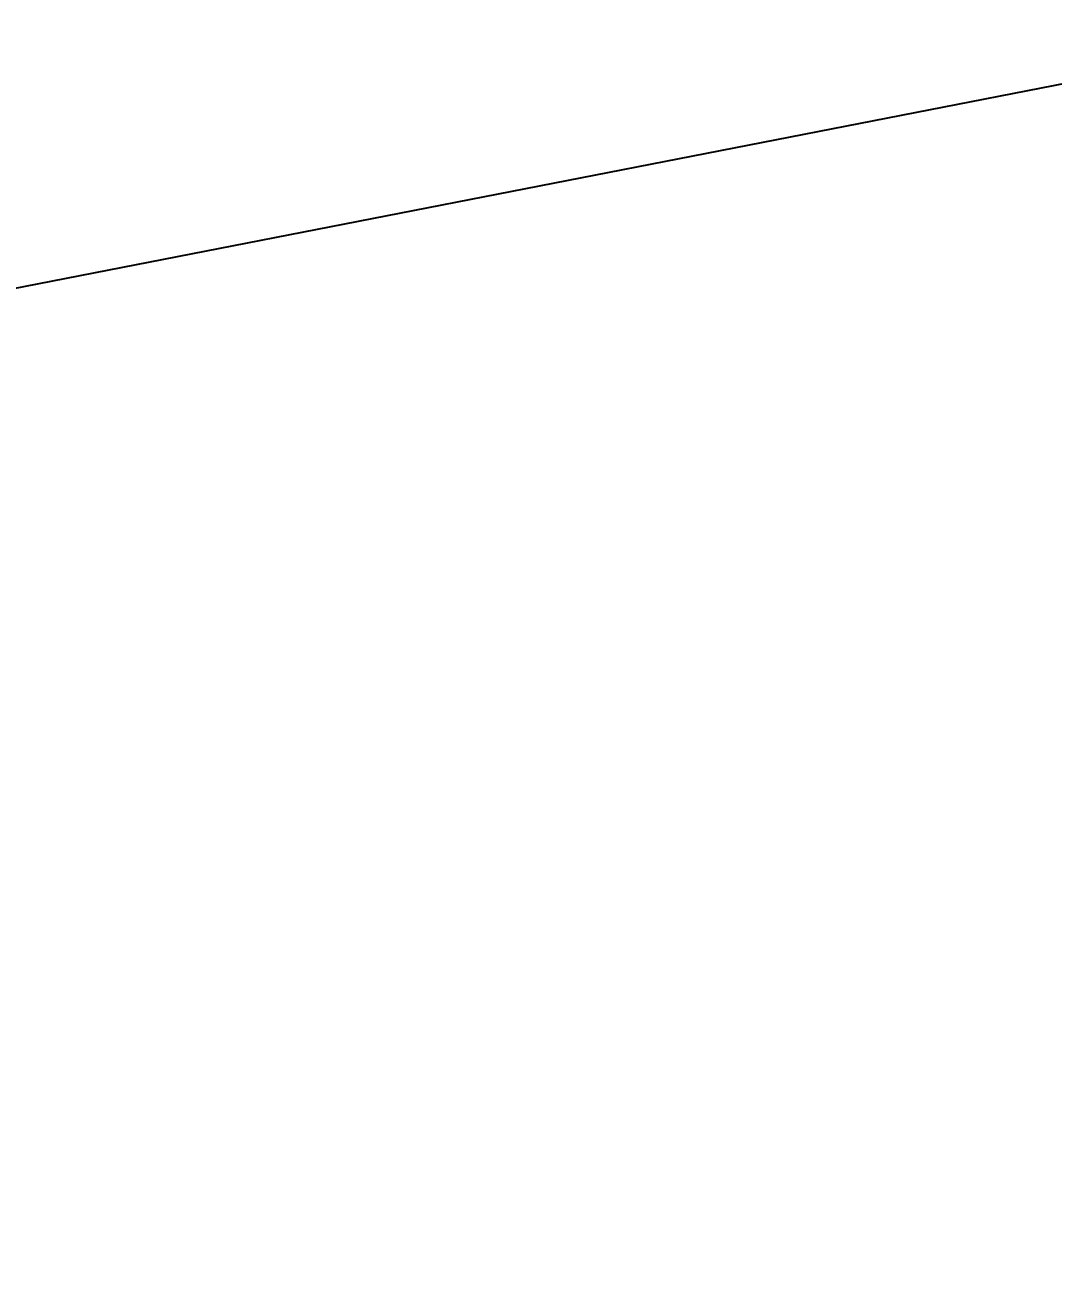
# Model space of a CAD drawing. Header units: millimetres. Extents: x -65527 to 8894748, y -37603 to 223697.
# Drawn here: x -31402.94 to -31397.77, y 101091.38 to 101097.66 of the extents above; entities that cross this region are included whole.
import ezdxf
from ezdxf import colors
from ezdxf.entities.mleader import LeaderData, LeaderLine
from ezdxf.math import Vec2, Vec3

# ---------------------------------------------------------------- set-up
doc = ezdxf.new("R2010")
doc.units = ezdxf.units.MM
doc.header["$LTSCALE"] = 10
doc.layers.add('Архитектура', color=251, linetype='Continuous')
doc.layers.add('Тонкая', color=7, linetype='Continuous')
doc.styles.add('ISOCPEUR', font='isocpeur.ttf', dxfattribs={"width": 0.7})

# ---------------------------------------------------------------- blocks, each defined once
blk = doc.blocks.new('A$Cec9b444d')
at = {"layer": 'Тонкая', "color": 5, "ltscale": 100}
blk.add_line((-293.911, -6250.3887), (-2355.1077, -6652.3379), dxfattribs=at)
blk = doc.blocks.new('_DOTSMALL')
at = {"color": 0, "linetype": 'ByBlock', "const_width": 0.5}
blk.add_lwpolyline([(-0.0625, 0, 1), (0.0625, 0, 1)], format="xyb", close=True, dxfattribs=at)

msp = doc.modelspace()

# ---------------------------------------------------------------- linework, layer by layer
at = {"layer": 'Архитектура', "lineweight": 25, "transparency": 33554684}
for points in [[(-31386.5221, 101081.5477, -0.000016), (-31383.7652, 101079.623, -0.208057)], [(-31386.5221, 101081.5477, -0.000016), (-31383.7652, 101079.623, -0.208057)], [(-31386.5221, 101081.5477, -0.000016), (-31383.7652, 101079.623, -0.208057)], [(-31386.5221, 101081.5477, -0.000016), (-31383.7652, 101079.623, -0.208057)], [(-31386.5221, 101081.5477, -0.000016), (-31383.7652, 101079.623, -0.208057)], [(-31386.5221, 101081.5477, -0.000016), (-31383.7652, 101079.623, -0.208057)], [(-31386.5221, 101081.5477, -0.000016), (-31383.7652, 101079.623, -0.208057)], [(-31386.5221, 101081.5477, -0.000016), (-31383.7652, 101079.623, -0.208057)], [(-31386.5221, 101081.5477, -0.000016), (-31383.7652, 101079.623, -0.208057)], [(-31386.5221, 101081.5477, -0.000016), (-31383.7652, 101079.623, -0.208057)], [(-31386.5221, 101081.5477, -0.000016), (-31383.7652, 101079.623, -0.208057)], [(-31386.5221, 101081.5477, -0.000016), (-31383.7652, 101079.623, -0.208057)], [(-31386.5221, 101081.5477, -0.000016), (-31383.7652, 101079.623, -0.208057)], [(-31386.5221, 101081.5477, -0.000016), (-31383.7652, 101079.623, -0.208057)], [(-31386.5221, 101081.5477, -0.000016), (-31383.7652, 101079.623, -0.208057)], [(-31386.5221, 101081.5477, -0.000016), (-31383.7652, 101079.623, -0.208057)], [(-31386.5221, 101081.5477, -0.000016), (-31383.7652, 101079.623, -0.208057)], [(-31386.5221, 101081.5477, -0.000016), (-31383.7652, 101079.623, -0.208057)], [(-31386.5221, 101081.5477, -0.000016), (-31383.7652, 101079.623, -0.208057)], [(-31386.5221, 101081.5477, -0.000016), (-31383.7652, 101079.623, -0.208057)], [(-31386.5221, 101081.5477, -0.000016), (-31383.7652, 101079.623, -0.208057)], [(-31386.5221, 101081.5477, -0.000016), (-31383.7652, 101079.623, -0.208057)], [(-31386.5221, 101081.5477, -0.000016), (-31383.7652, 101079.623, -0.208057)], [(-31386.5221, 101081.5477, -0.000016), (-31383.7652, 101079.623, -0.208057)], [(-31386.5221, 101081.5477, -0.000016), (-31383.7652, 101079.623, -0.208057)], [(-31386.5221, 101081.5477, -0.000016), (-31383.7652, 101079.623, -0.208057)], [(-31386.5221, 101081.5477, -0.000016), (-31383.7652, 101079.623, -0.208057)], [(-31386.5221, 101081.5477, -0.000016), (-31383.7652, 101079.623, -0.208057)], [(-31386.5221, 101081.5477, -0.000016), (-31383.7652, 101079.623, -0.208057)], [(-31386.5221, 101081.5477, -0.000016), (-31383.7652, 101079.623, -0.208057)], [(-31386.5221, 101081.5477, -0.000016), (-31383.7652, 101079.623, -0.208057)], [(-31386.5221, 101081.5477, -0.000016), (-31383.7652, 101079.623, -0.208057)], [(-31386.5221, 101081.5477, -0.000016), (-31383.7652, 101079.623, -0.208057)], [(-31386.5221, 101081.5477, -0.000016), (-31383.7652, 101079.623, -0.208057)], [(-31386.5221, 101081.5477, -0.000016), (-31383.7652, 101079.623, -0.208057)], [(-31386.5221, 101081.5477, -0.000016), (-31383.7652, 101079.623, -0.208057)], [(-31386.5221, 101081.5477, -0.000016), (-31383.7652, 101079.623, -0.208057)], [(-31386.5221, 101081.5477, -0.000016), (-31383.7652, 101079.623, -0.208057)], [(-31386.5221, 101081.5477, -0.000016), (-31383.7652, 101079.623, -0.208057)], [(-31386.5221, 101081.5477, -0.000016), (-31383.7652, 101079.623, -0.208057)], [(-31386.5221, 101081.5477, -0.000016), (-31383.7652, 101079.623, -0.208057)], [(-31386.5221, 101081.5477, -0.000016), (-31383.7652, 101079.623, -0.208057)], [(-31386.5221, 101081.5477, -0.000016), (-31383.7652, 101079.623, -0.208057)], [(-31386.5221, 101081.5477, -0.000016), (-31383.7652, 101079.623, -0.208057)], [(-31386.5221, 101081.5477, -0.000016), (-31383.7652, 101079.623, -0.208057)], [(-31386.5221, 101081.5477, -0.000016), (-31383.7652, 101079.623, -0.208057)], [(-31386.5221, 101081.5477, -0.000016), (-31383.7652, 101079.623, -0.208057)], [(-31386.5221, 101081.5477, -0.000016), (-31383.7652, 101079.623, -0.208057)], [(-31386.5221, 101081.5477, -0.000016), (-31383.7652, 101079.623, -0.208057)], [(-31386.5221, 101081.5477, -0.000016), (-31383.7652, 101079.623, -0.208057)], [(-31386.5221, 101081.5477, -0.000016), (-31383.7652, 101079.623, -0.208057)], [(-31386.5221, 101081.5477, -0.000016), (-31383.7652, 101079.623, -0.208057)], [(-31386.5221, 101081.5477, -0.000016), (-31383.7652, 101079.623, -0.208057)], [(-31386.5221, 101081.5477, -0.000016), (-31383.7652, 101079.623, -0.208057)], [(-31386.5221, 101081.5477, -0.000016), (-31383.7652, 101079.623, -0.208057)], [(-31386.5221, 101081.5477, -0.000016), (-31383.7652, 101079.623, -0.208057)], [(-31386.5221, 101081.5477, -0.000016), (-31383.7652, 101079.623, -0.208057)], [(-31386.5221, 101081.5477, -0.000016), (-31383.7652, 101079.623, -0.208057)], [(-31386.5221, 101081.5477, -0.000016), (-31383.7652, 101079.623, -0.208057)], [(-31386.5221, 101081.5477, -0.000016), (-31383.7652, 101079.623, -0.208057)], [(-31386.5221, 101081.5477, -0.000016), (-31383.7652, 101079.623, -0.208057)], [(-31386.5221, 101081.5477, -0.000016), (-31383.7652, 101079.623, -0.208057)], [(-31386.5221, 101081.5477, -0.000016), (-31383.7652, 101079.623, -0.208057)], [(-31386.5221, 101081.5477, -0.000016), (-31383.7652, 101079.623, -0.208057)], [(-31386.5221, 101081.5477, -0.000016), (-31383.7652, 101079.623, -0.208057)], [(-31386.5221, 101081.5477, -0.000016), (-31383.7652, 101079.623, -0.208057)], [(-31386.5221, 101081.5477, -0.000016), (-31383.7652, 101079.623, -0.208057)], [(-31386.5221, 101081.5477, -0.000016), (-31383.7652, 101079.623, -0.208057)], [(-31386.5221, 101081.5477, -0.000016), (-31383.7652, 101079.623, -0.208057)], [(-31386.5221, 101081.5477, -0.000016), (-31383.7652, 101079.623, -0.208057)], [(-31386.5221, 101081.5477, -0.000016), (-31383.7652, 101079.623, -0.208057)], [(-31386.5221, 101081.5477, -0.000016), (-31383.7652, 101079.623, -0.208057)], [(-31386.5221, 101081.5477, -0.000016), (-31383.7652, 101079.623, -0.208057)], [(-31386.5221, 101081.5477, -0.000016), (-31383.7652, 101079.623, -0.208057)], [(-31386.5221, 101081.5477, -0.000016), (-31383.7652, 101079.623, -0.208057)], [(-31386.5221, 101081.5477, -0.000016), (-31383.7652, 101079.623, -0.208057)], [(-31386.5221, 101081.5477, -0.000016), (-31383.7652, 101079.623, -0.208057)], [(-31386.5221, 101081.5477, -0.000016), (-31383.7652, 101079.623, -0.208057)], [(-31386.5221, 101081.5477, -0.000016), (-31383.7652, 101079.623, -0.208057)], [(-31386.5221, 101081.5477, -0.000016), (-31383.7652, 101079.623, -0.208057)], [(-31386.5221, 101081.5477, -0.000016), (-31383.7652, 101079.623, -0.208057)], [(-31386.5221, 101081.5477, -0.000016), (-31383.7652, 101079.623, -0.208057)], [(-31386.5221, 101081.5477, -0.000016), (-31383.7652, 101079.623, -0.208057)], [(-31386.5221, 101081.5477, -0.000016), (-31383.7652, 101079.623, -0.208057)], [(-31386.5221, 101081.5477, -0.000016), (-31383.7652, 101079.623, -0.208057)], [(-31386.5221, 101081.5477, -0.000016), (-31383.7652, 101079.623, -0.208057)], [(-31386.5221, 101081.5477, -0.000016), (-31383.7652, 101079.623, -0.208057)], [(-31386.5221, 101081.5477, -0.000016), (-31383.7652, 101079.623, -0.208057)], [(-31386.5221, 101081.5477, -0.000016), (-31383.7652, 101079.623, -0.208057)], [(-31386.5221, 101081.5477, -0.000016), (-31383.7652, 101079.623, -0.208057)], [(-31386.5221, 101081.5477, -0.000016), (-31383.7652, 101079.623, -0.208057)], [(-31386.5221, 101081.5477, -0.000016), (-31383.7652, 101079.623, -0.208057)], [(-31386.5221, 101081.5477, -0.000016), (-31383.7652, 101079.623, -0.208057)], [(-31386.5221, 101081.5477, -0.000016), (-31383.7652, 101079.623, -0.208057)], [(-31386.5221, 101081.5477, -0.000016), (-31383.7652, 101079.623, -0.208057)], [(-31386.5221, 101081.5477, -0.000016), (-31383.7652, 101079.623, -0.208057)], [(-31386.5221, 101081.5477, -0.000016), (-31383.7652, 101079.623, -0.208057)], [(-31386.5221, 101081.5477, -0.000016), (-31383.7652, 101079.623, -0.208057)], [(-31386.5221, 101081.5477, -0.000016), (-31383.7652, 101079.623, -0.208057)], [(-31386.5221, 101081.5477, -0.000016), (-31383.7652, 101079.623, -0.208057)], [(-31386.5221, 101081.5477, -0.000016), (-31383.7652, 101079.623, -0.208057)], [(-31386.5221, 101081.5477, -0.000016), (-31383.7652, 101079.623, -0.208057)], [(-31386.5221, 101081.5477, -0.000016), (-31383.7652, 101079.623, -0.208057)], [(-31386.5221, 101081.5477, -0.000016), (-31383.7652, 101079.623, -0.208057)], [(-31386.5221, 101081.5477, -0.000016), (-31383.7652, 101079.623, -0.208057)], [(-31386.5221, 101081.5477, -0.000016), (-31383.7652, 101079.623, -0.208057)], [(-31386.5221, 101081.5477, -0.000016), (-31383.7652, 101079.623, -0.208057)], [(-31386.5221, 101081.5477, -0.000016), (-31383.7652, 101079.623, -0.208057)], [(-31386.5221, 101081.5477, -0.000016), (-31383.7652, 101079.623, -0.208057)], [(-31386.5221, 101081.5477, -0.000016), (-31383.7652, 101079.623, -0.208057)], [(-31386.5221, 101081.5477, -0.000016), (-31383.7652, 101079.623, -0.208057)], [(-31386.5221, 101081.5477, -0.000016), (-31383.7652, 101079.623, -0.208057)], [(-31386.5221, 101081.5477, -0.000016), (-31383.7652, 101079.623, -0.208057)], [(-31386.5221, 101081.5477, -0.000016), (-31383.7652, 101079.623, -0.208057)], [(-31386.5221, 101081.5477, -0.000016), (-31383.7652, 101079.623, -0.208057)], [(-31386.5221, 101081.5477, -0.000016), (-31383.7652, 101079.623, -0.208057)], [(-31386.5221, 101081.5477, -0.000016), (-31383.7652, 101079.623, -0.208057)], [(-31386.5221, 101081.5477, -0.000016), (-31383.7652, 101079.623, -0.208057)], [(-31386.5221, 101081.5477, -0.000016), (-31383.7652, 101079.623, -0.208057)], [(-31386.5221, 101081.5477, -0.000016), (-31383.7652, 101079.623, -0.208057)], [(-31386.5221, 101081.5477, -0.000016), (-31383.7652, 101079.623, -0.208057)], [(-31386.5221, 101081.5477, -0.000016), (-31383.7652, 101079.623, -0.208057)], [(-31386.5221, 101081.5477, -0.000016), (-31383.7652, 101079.623, -0.208057)], [(-31386.5221, 101081.5477, -0.000016), (-31383.7652, 101079.623, -0.208057)], [(-31386.5221, 101081.5477, -0.000016), (-31383.7652, 101079.623, -0.208057)], [(-31386.5221, 101081.5477, -0.000016), (-31383.7652, 101079.623, -0.208057)], [(-31386.5221, 101081.5477, -0.000016), (-31383.7652, 101079.623, -0.208057)], [(-31386.5221, 101081.5477, -0.000016), (-31383.7652, 101079.623, -0.208057)], [(-31386.5221, 101081.5477, -0.000016), (-31383.7652, 101079.623, -0.208057)], [(-31386.5221, 101081.5477, -0.000016), (-31383.7652, 101079.623, -0.208057)], [(-31386.5221, 101081.5477, -0.000016), (-31383.7652, 101079.623, -0.208057)], [(-31386.5221, 101081.5477, -0.000016), (-31383.7652, 101079.623, -0.208057)], [(-31386.5221, 101081.5477, -0.000016), (-31383.7652, 101079.623, -0.208057)], [(-31386.5221, 101081.5477, -0.000016), (-31383.7652, 101079.623, -0.208057)], [(-31386.5221, 101081.5477, -0.000016), (-31383.7652, 101079.623, -0.208057)], [(-31386.5221, 101081.5477, -0.000016), (-31383.7652, 101079.623, -0.208057)], [(-31386.5221, 101081.5477, -0.000016), (-31383.7652, 101079.623, -0.208057)], [(-31386.5221, 101081.5477, -0.000016), (-31383.7652, 101079.623, -0.208057)], [(-31386.5221, 101081.5477, -0.000016), (-31383.7652, 101079.623, -0.208057)], [(-31386.5221, 101081.5477, -0.000016), (-31383.7652, 101079.623, -0.208057)], [(-31386.5221, 101081.5477, -0.000016), (-31383.7652, 101079.623, -0.208057)], [(-31386.5221, 101081.5477, -0.000016), (-31383.7652, 101079.623, -0.208057)], [(-31386.5221, 101081.5477, -0.000016), (-31383.7652, 101079.623, -0.208057)], [(-31386.5221, 101081.5477, -0.000016), (-31383.7652, 101079.623, -0.208057)], [(-31386.5221, 101081.5477, -0.000016), (-31383.7652, 101079.623, -0.208057)], [(-31386.5221, 101081.5477, -0.000016), (-31383.7652, 101079.623, -0.208057)], [(-31386.5221, 101081.5477, -0.000016), (-31383.7652, 101079.623, -0.208057)], [(-31386.5221, 101081.5477, -0.000016), (-31383.7652, 101079.623, -0.208057)], [(-31386.5221, 101081.5477, -0.000016), (-31383.7652, 101079.623, -0.208057)], [(-31386.5221, 101081.5477, -0.000016), (-31383.7652, 101079.623, -0.208057)], [(-31386.5221, 101081.5477, -0.000016), (-31383.7652, 101079.623, -0.208057)], [(-31386.5221, 101081.5477, -0.000016), (-31383.7652, 101079.623, -0.208057)], [(-31386.5221, 101081.5477, -0.000016), (-31383.7652, 101079.623, -0.208057)], [(-31386.5221, 101081.5477, -0.000016), (-31383.7652, 101079.623, -0.208057)], [(-31386.5221, 101081.5477, -0.000016), (-31383.7652, 101079.623, -0.208057)], [(-31386.5221, 101081.5477, -0.000016), (-31383.7652, 101079.623, -0.208057)], [(-31386.5221, 101081.5477, -0.000016), (-31383.7652, 101079.623, -0.208057)], [(-31386.5221, 101081.5477, -0.000016), (-31383.7652, 101079.623, -0.208057)], [(-31386.5221, 101081.5477, -0.000016), (-31383.7652, 101079.623, -0.208057)], [(-31386.5221, 101081.5477, -0.000016), (-31383.7652, 101079.623, -0.208057)], [(-31386.5221, 101081.5477, -0.000016), (-31383.7652, 101079.623, -0.208057)], [(-31386.5221, 101081.5477, -0.000016), (-31383.7652, 101079.623, -0.208057)], [(-31386.5221, 101081.5477, -0.000016), (-31383.7652, 101079.623, -0.208057)], [(-31386.5221, 101081.5477, -0.000016), (-31383.7652, 101079.623, -0.208057)], [(-31386.5221, 101081.5477, -0.000016), (-31383.7652, 101079.623, -0.208057)], [(-31386.5221, 101081.5477, -0.000016), (-31383.7652, 101079.623, -0.208057)], [(-31386.5221, 101081.5477, -0.000016), (-31383.7652, 101079.623, -0.208057)], [(-31386.5221, 101081.5477, -0.000016), (-31383.7652, 101079.623, -0.208057)], [(-31386.5221, 101081.5477, -0.000016), (-31383.7652, 101079.623, -0.208057)], [(-31386.5221, 101081.5477, -0.000016), (-31383.7652, 101079.623, -0.208057)], [(-31386.5221, 101081.5477, -0.000016), (-31383.7652, 101079.623, -0.208057)], [(-31389.8929, 101078.537, -0.000016), (-31387.9654, 101081.2919, -0.439819)], [(-31389.8929, 101078.537, -0.000016), (-31387.9654, 101081.2919, -0.439819)], [(-31389.8929, 101078.537, -0.000016), (-31387.9654, 101081.2919, -0.439819)], [(-31389.8929, 101078.537, -0.000016), (-31387.9654, 101081.2919, -0.439819)], [(-31389.8929, 101078.537, -0.000016), (-31387.9654, 101081.2919, -0.439819)], [(-31389.8929, 101078.537, -0.000016), (-31387.9654, 101081.2919, -0.439819)], [(-31389.8929, 101078.537, -0.000016), (-31387.9654, 101081.2919, -0.439819)], [(-31389.8929, 101078.537, -0.000016), (-31387.9654, 101081.2919, -0.439819)], [(-31389.8929, 101078.537, -0.000016), (-31387.9654, 101081.2919, -0.439819)], [(-31389.8929, 101078.537, -0.000016), (-31387.9654, 101081.2919, -0.439819)], [(-31389.8929, 101078.537, -0.000016), (-31387.9654, 101081.2919, -0.439819)], [(-31389.8929, 101078.537, -0.000016), (-31387.9654, 101081.2919, -0.439819)], [(-31389.8929, 101078.537, -0.000016), (-31387.9654, 101081.2919, -0.439819)], [(-31389.8929, 101078.537, -0.000016), (-31387.9654, 101081.2919, -0.439819)], [(-31389.8929, 101078.537, -0.000016), (-31387.9654, 101081.2919, -0.439819)], [(-31389.8929, 101078.537, -0.000016), (-31387.9654, 101081.2919, -0.439819)], [(-31389.8929, 101078.537, -0.000016), (-31387.9654, 101081.2919, -0.439819)], [(-31389.8929, 101078.537, -0.000016), (-31387.9654, 101081.2919, -0.439819)], [(-31389.8929, 101078.537, -0.000016), (-31387.9654, 101081.2919, -0.439819)], [(-31389.8929, 101078.537, -0.000016), (-31387.9654, 101081.2919, -0.439819)], [(-31389.8929, 101078.537, -0.000016), (-31387.9654, 101081.2919, -0.439819)], [(-31389.8929, 101078.537, -0.000016), (-31387.9654, 101081.2919, -0.439819)], [(-31389.8929, 101078.537, -0.000016), (-31387.9654, 101081.2919, -0.439819)], [(-31389.8929, 101078.537, -0.000016), (-31387.9654, 101081.2919, -0.439819)], [(-31389.8929, 101078.537, -0.000016), (-31387.9654, 101081.2919, -0.439819)], [(-31389.8929, 101078.537, -0.000016), (-31387.9654, 101081.2919, -0.439819)], [(-31389.8929, 101078.537, -0.000016), (-31387.9654, 101081.2919, -0.439819)], [(-31389.8929, 101078.537, -0.000016), (-31387.9654, 101081.2919, -0.439819)], [(-31389.8929, 101078.537, -0.000016), (-31387.9654, 101081.2919, -0.439819)], [(-31389.8929, 101078.537, -0.000016), (-31387.9654, 101081.2919, -0.439819)], [(-31389.8929, 101078.537, -0.000016), (-31387.9654, 101081.2919, -0.439819)], [(-31389.8929, 101078.537, -0.000016), (-31387.9654, 101081.2919, -0.439819)], [(-31389.8929, 101078.537, -0.000016), (-31387.9654, 101081.2919, -0.439819)], [(-31389.8929, 101078.537, -0.000016), (-31387.9654, 101081.2919, -0.439819)], [(-31389.8929, 101078.537, -0.000016), (-31387.9654, 101081.2919, -0.439819)], [(-31389.8929, 101078.537, -0.000016), (-31387.9654, 101081.2919, -0.439819)], [(-31389.8929, 101078.537, -0.000016), (-31387.9654, 101081.2919, -0.439819)], [(-31389.8929, 101078.537, -0.000016), (-31387.9654, 101081.2919, -0.439819)], [(-31389.8929, 101078.537, -0.000016), (-31387.9654, 101081.2919, -0.439819)], [(-31389.8929, 101078.537, -0.000016), (-31387.9654, 101081.2919, -0.439819)], [(-31389.8929, 101078.537, -0.000016), (-31387.9654, 101081.2919, -0.439819)], [(-31389.8929, 101078.537, -0.000016), (-31387.9654, 101081.2919, -0.439819)], [(-31389.8929, 101078.537, -0.000016), (-31387.9654, 101081.2919, -0.439819)], [(-31389.8929, 101078.537, -0.000016), (-31387.9654, 101081.2919, -0.439819)], [(-31389.8929, 101078.537, -0.000016), (-31387.9654, 101081.2919, -0.439819)], [(-31389.8929, 101078.537, -0.000016), (-31387.9654, 101081.2919, -0.439819)], [(-31389.8929, 101078.537, -0.000016), (-31387.9654, 101081.2919, -0.439819)], [(-31389.8929, 101078.537, -0.000016), (-31387.9654, 101081.2919, -0.439819)], [(-31389.8929, 101078.537, -0.000016), (-31387.9654, 101081.2919, -0.439819)], [(-31389.8929, 101078.537, -0.000016), (-31387.9654, 101081.2919, -0.439819)], [(-31389.8929, 101078.537, -0.000016), (-31387.9654, 101081.2919, -0.439819)], [(-31389.8929, 101078.537, -0.000016), (-31387.9654, 101081.2919, -0.439819)], [(-31389.8929, 101078.537, -0.000016), (-31387.9654, 101081.2919, -0.439819)], [(-31389.8929, 101078.537, -0.000016), (-31387.9654, 101081.2919, -0.439819)], [(-31389.8929, 101078.537, -0.000016), (-31387.9654, 101081.2919, -0.439819)], [(-31389.8929, 101078.537, -0.000016), (-31387.9654, 101081.2919, -0.439819)], [(-31389.8929, 101078.537, -0.000016), (-31387.9654, 101081.2919, -0.439819)], [(-31389.8929, 101078.537, -0.000016), (-31387.9654, 101081.2919, -0.439819)], [(-31389.8929, 101078.537, -0.000016), (-31387.9654, 101081.2919, -0.439819)], [(-31389.8929, 101078.537, -0.000016), (-31387.9654, 101081.2919, -0.439819)], [(-31389.8929, 101078.537, -0.000016), (-31387.9654, 101081.2919, -0.439819)], [(-31389.8929, 101078.537, -0.000016), (-31387.9654, 101081.2919, -0.439819)], [(-31389.8929, 101078.537, -0.000016), (-31387.9654, 101081.2919, -0.439819)], [(-31389.8929, 101078.537, -0.000016), (-31387.9654, 101081.2919, -0.439819)], [(-31389.8929, 101078.537, -0.000016), (-31387.9654, 101081.2919, -0.439819)], [(-31389.8929, 101078.537, -0.000016), (-31387.9654, 101081.2919, -0.439819)], [(-31389.8929, 101078.537, -0.000016), (-31387.9654, 101081.2919, -0.439819)], [(-31389.8929, 101078.537, -0.000016), (-31387.9654, 101081.2919, -0.439819)], [(-31389.8929, 101078.537, -0.000016), (-31387.9654, 101081.2919, -0.439819)], [(-31389.8929, 101078.537, -0.000016), (-31387.9654, 101081.2919, -0.439819)], [(-31389.8929, 101078.537, -0.000016), (-31387.9654, 101081.2919, -0.439819)], [(-31389.8929, 101078.537, -0.000016), (-31387.9654, 101081.2919, -0.439819)], [(-31389.8929, 101078.537, -0.000016), (-31387.9654, 101081.2919, -0.439819)], [(-31389.8929, 101078.537, -0.000016), (-31387.9654, 101081.2919, -0.439819)], [(-31389.8929, 101078.537, -0.000016), (-31387.9654, 101081.2919, -0.439819)], [(-31389.8929, 101078.537, -0.000016), (-31387.9654, 101081.2919, -0.439819)], [(-31389.8929, 101078.537, -0.000016), (-31387.9654, 101081.2919, -0.439819)], [(-31389.8929, 101078.537, -0.000016), (-31387.9654, 101081.2919, -0.439819)], [(-31389.8929, 101078.537, -0.000016), (-31387.9654, 101081.2919, -0.439819)], [(-31389.8929, 101078.537, -0.000016), (-31387.9654, 101081.2919, -0.439819)], [(-31389.8929, 101078.537, -0.000016), (-31387.9654, 101081.2919, -0.439819)], [(-31389.8929, 101078.537, -0.000016), (-31387.9654, 101081.2919, -0.439819)], [(-31389.8929, 101078.537, -0.000016), (-31387.9654, 101081.2919, -0.439819)], [(-31389.8929, 101078.537, -0.000016), (-31387.9654, 101081.2919, -0.439819)], [(-31389.8929, 101078.537, -0.000016), (-31387.9654, 101081.2919, -0.439819)], [(-31389.8929, 101078.537, -0.000016), (-31387.9654, 101081.2919, -0.439819)], [(-31389.8929, 101078.537, -0.000016), (-31387.9654, 101081.2919, -0.439819)], [(-31389.8929, 101078.537, -0.000016), (-31387.9654, 101081.2919, -0.439819)], [(-31389.8929, 101078.537, -0.000016), (-31387.9654, 101081.2919, -0.439819)], [(-31389.8929, 101078.537, -0.000016), (-31387.9654, 101081.2919, -0.439819)], [(-31389.8929, 101078.537, -0.000016), (-31387.9654, 101081.2919, -0.439819)], [(-31389.8929, 101078.537, -0.000016), (-31387.9654, 101081.2919, -0.439819)], [(-31389.8929, 101078.537, -0.000016), (-31387.9654, 101081.2919, -0.439819)], [(-31389.8929, 101078.537, -0.000016), (-31387.9654, 101081.2919, -0.439819)], [(-31389.8929, 101078.537, -0.000016), (-31387.9654, 101081.2919, -0.439819)], [(-31389.8929, 101078.537, -0.000016), (-31387.9654, 101081.2919, -0.439819)], [(-31389.8929, 101078.537, -0.000016), (-31387.9654, 101081.2919, -0.439819)], [(-31389.8929, 101078.537, -0.000016), (-31387.9654, 101081.2919, -0.439819)], [(-31389.8929, 101078.537, -0.000016), (-31387.9654, 101081.2919, -0.439819)], [(-31389.8929, 101078.537, -0.000016), (-31387.9654, 101081.2919, -0.439819)], [(-31389.8929, 101078.537, -0.000016), (-31387.9654, 101081.2919, -0.439819)], [(-31389.8929, 101078.537, -0.000016), (-31387.9654, 101081.2919, -0.439819)], [(-31389.8929, 101078.537, -0.000016), (-31387.9654, 101081.2919, -0.439819)], [(-31389.8929, 101078.537, -0.000016), (-31387.9654, 101081.2919, -0.439819)], [(-31389.8929, 101078.537, -0.000016), (-31387.9654, 101081.2919, -0.439819)], [(-31389.8929, 101078.537, -0.000016), (-31387.9654, 101081.2919, -0.439819)], [(-31389.8929, 101078.537, -0.000016), (-31387.9654, 101081.2919, -0.439819)], [(-31389.8929, 101078.537, -0.000016), (-31387.9654, 101081.2919, -0.439819)], [(-31389.8929, 101078.537, -0.000016), (-31387.9654, 101081.2919, -0.439819)], [(-31389.8929, 101078.537, -0.000016), (-31387.9654, 101081.2919, -0.439819)], [(-31389.8929, 101078.537, -0.000016), (-31387.9654, 101081.2919, -0.439819)], [(-31389.8929, 101078.537, -0.000016), (-31387.9654, 101081.2919, -0.439819)], [(-31389.8929, 101078.537, -0.000016), (-31387.9654, 101081.2919, -0.439819)], [(-31389.8929, 101078.537, -0.000016), (-31387.9654, 101081.2919, -0.439819)], [(-31389.8929, 101078.537, -0.000016), (-31387.9654, 101081.2919, -0.439819)], [(-31389.8929, 101078.537, -0.000016), (-31387.9654, 101081.2919, -0.439819)], [(-31389.8929, 101078.537, -0.000016), (-31387.9654, 101081.2919, -0.439819)], [(-31389.8929, 101078.537, -0.000016), (-31387.9654, 101081.2919, -0.439819)], [(-31389.8929, 101078.537, -0.000016), (-31387.9654, 101081.2919, -0.439819)], [(-31389.8929, 101078.537, -0.000016), (-31387.9654, 101081.2919, -0.439819)], [(-31389.8929, 101078.537, -0.000016), (-31387.9654, 101081.2919, -0.439819)], [(-31389.8929, 101078.537, -0.000016), (-31387.9654, 101081.2919, -0.439819)], [(-31389.8929, 101078.537, -0.000016), (-31387.9654, 101081.2919, -0.439819)], [(-31389.8929, 101078.537, -0.000016), (-31387.9654, 101081.2919, -0.439819)], [(-31389.8929, 101078.537, -0.000016), (-31387.9654, 101081.2919, -0.439819)], [(-31389.8929, 101078.537, -0.000016), (-31387.9654, 101081.2919, -0.439819)], [(-31389.8929, 101078.537, -0.000016), (-31387.9654, 101081.2919, -0.439819)], [(-31389.8929, 101078.537, -0.000016), (-31387.9654, 101081.2919, -0.439819)], [(-31389.8929, 101078.537, -0.000016), (-31387.9654, 101081.2919, -0.439819)], [(-31389.8929, 101078.537, -0.000016), (-31387.9654, 101081.2919, -0.439819)], [(-31389.8929, 101078.537, -0.000016), (-31387.9654, 101081.2919, -0.439819)], [(-31389.8929, 101078.537, -0.000016), (-31387.9654, 101081.2919, -0.439819)], [(-31389.8929, 101078.537, -0.000016), (-31387.9654, 101081.2919, -0.439819)], [(-31389.8929, 101078.537, -0.000016), (-31387.9654, 101081.2919, -0.439819)], [(-31389.8929, 101078.537, -0.000016), (-31387.9654, 101081.2919, -0.439819)], [(-31389.8929, 101078.537, -0.000016), (-31387.9654, 101081.2919, -0.439819)], [(-31389.8929, 101078.537, -0.000016), (-31387.9654, 101081.2919, -0.439819)], [(-31389.8929, 101078.537, -0.000016), (-31387.9654, 101081.2919, -0.439819)], [(-31389.8929, 101078.537, -0.000016), (-31387.9654, 101081.2919, -0.439819)], [(-31389.8929, 101078.537, -0.000016), (-31387.9654, 101081.2919, -0.439819)], [(-31389.8929, 101078.537, -0.000016), (-31387.9654, 101081.2919, -0.439819)], [(-31389.8929, 101078.537, -0.000016), (-31387.9654, 101081.2919, -0.439819)], [(-31389.8929, 101078.537, -0.000016), (-31387.9654, 101081.2919, -0.439819)], [(-31389.8929, 101078.537, -0.000016), (-31387.9654, 101081.2919, -0.439819)], [(-31389.8929, 101078.537, -0.000016), (-31387.9654, 101081.2919, -0.439819)], [(-31389.8929, 101078.537, -0.000016), (-31387.9654, 101081.2919, -0.439819)], [(-31389.8929, 101078.537, -0.000016), (-31387.9654, 101081.2919, -0.439819)], [(-31389.8929, 101078.537, -0.000016), (-31387.9654, 101081.2919, -0.439819)], [(-31389.8929, 101078.537, -0.000016), (-31387.9654, 101081.2919, -0.439819)], [(-31389.8929, 101078.537, -0.000016), (-31387.9654, 101081.2919, -0.439819)], [(-31389.8929, 101078.537, -0.000016), (-31387.9654, 101081.2919, -0.439819)], [(-31389.8929, 101078.537, -0.000016), (-31387.9654, 101081.2919, -0.439819)], [(-31389.8929, 101078.537, -0.000016), (-31387.9654, 101081.2919, -0.439819)], [(-31389.8929, 101078.537, -0.000016), (-31387.9654, 101081.2919, -0.439819)], [(-31389.8929, 101078.537, -0.000016), (-31387.9654, 101081.2919, -0.439819)], [(-31389.8929, 101078.537, -0.000016), (-31387.9654, 101081.2919, -0.439819)], [(-31389.8929, 101078.537, -0.000016), (-31387.9654, 101081.2919, -0.439819)], [(-31389.8929, 101078.537, -0.000016), (-31387.9654, 101081.2919, -0.439819)], [(-31389.8929, 101078.537, -0.000016), (-31387.9654, 101081.2919, -0.439819)], [(-31389.8929, 101078.537, -0.000016), (-31387.9654, 101081.2919, -0.439819)], [(-31389.8929, 101078.537, -0.000016), (-31387.9654, 101081.2919, -0.439819)], [(-31389.8929, 101078.537, -0.000016), (-31387.9654, 101081.2919, -0.439819)], [(-31389.8929, 101078.537, -0.000016), (-31387.9654, 101081.2919, -0.439819)], [(-31389.8929, 101078.537, -0.000016), (-31387.9654, 101081.2919, -0.439819)], [(-31389.8929, 101078.537, -0.000016), (-31387.9654, 101081.2919, -0.439819)], [(-31389.8929, 101078.537, -0.000016), (-31387.9654, 101081.2919, -0.439819)], [(-31389.8929, 101078.537, -0.000016), (-31387.9654, 101081.2919, -0.439819)], [(-31389.8929, 101078.537, -0.000016), (-31387.9654, 101081.2919, -0.439819)], [(-31389.8929, 101078.537, -0.000016), (-31387.9654, 101081.2919, -0.439819)], [(-31389.8929, 101078.537, -0.000016), (-31387.9654, 101081.2919, -0.439819)], [(-31389.8929, 101078.537, -0.000016), (-31387.9654, 101081.2919, -0.439819)]]:
    msp.add_lwpolyline(points, format="xyb", dxfattribs=at)
msp.add_arc((-31935.6492, 110639.7931), 9778.6546, 272.59254797, 356.63539137, dxfattribs=at)

# ---------------------------------------------------------------- block references
msp.add_blockref('A$Cec9b444d', (-29069.9269, 107744.3755), dxfattribs=at)

# ---------------------------------------------------------------- leaders
ml = msp.add_multileader_mtext('Standard', dxfattribs=at)
ml.set_content('+8,400', color=256, style='ISOCPEUR')
ml.set_leader_properties(color=256, linetype='Continuous', lineweight=-1)
ml.set_arrow_properties(name='DOTSMALL')
ml.build(insert=Vec2(0, 0))
ml.multileader.update_dxf_attribs({"has_text_frame": 1, "text_left_attachment_type": 4, "text_right_attachment_type": 4, "dogleg_length": 100, "arrow_head_size": 180})
ctx = ml.context
ctx.base_point, ctx.char_height, ctx.arrow_head_size, ctx.landing_gap_size, ctx.plane_origin = Vec3(-38957.8368, 116848.6834), 250, 180, 50, Vec3(-38730.5603, 116641.5176)
ctx.left_attachment, ctx.right_attachment = 4, 4
notes = []
notes.append((ctx, [(0, (0, 0, 0), (0, 0), (1, 0), 1, [])]))
ctx.mtext.insert, ctx.mtext.width, ctx.mtext.line_spacing_style, ctx.mtext.flow_direction = Vec3(-38907.8368, 117182.0167), 852.697031, 2, 5
ml = msp.add_multileader_mtext('Standard', dxfattribs=at)
ml.set_content('+8,400', color=256, style='ISOCPEUR')
ml.set_leader_properties(color=256, linetype='Continuous', lineweight=-1)
ml.set_arrow_properties(name='DOTSMALL')
ml.build(insert=Vec2(0, 0))
ml.multileader.update_dxf_attribs({"has_text_frame": 1, "text_left_attachment_type": 4, "text_right_attachment_type": 4, "dogleg_length": 100, "arrow_head_size": 180})
ctx = ml.context
ctx.base_point, ctx.char_height, ctx.arrow_head_size, ctx.landing_gap_size, ctx.plane_origin = Vec3(-48794.0286, 106975.315), 250, 180, 50, Vec3(-48566.7521, 106768.1492)
ctx.left_attachment, ctx.right_attachment = 4, 4
notes.append((ctx, [(0, (0, 0, 0), (0, 0), (1, 0), 1, [])]))
ctx.mtext.insert, ctx.mtext.width, ctx.mtext.line_spacing_style, ctx.mtext.flow_direction = Vec3(-48744.0286, 107308.6483), 852.697031, 2, 5
for ctx, leaders in notes:
    for number, flags, end, landing, length, lines in leaders:
        leader = LeaderData()
        leader.index, (leader.has_last_leader_line, leader.has_dogleg_vector, leader.attachment_direction) = number, flags
        leader.last_leader_point, leader.dogleg_vector, leader.dogleg_length = Vec3(end), Vec3(landing), length
        for number, points, colour, breaks in lines:
            line = LeaderLine()
            line.index, line.vertices, line.color, line.breaks = number, Vec3.list(points), colors.encode_raw_color(colour), breaks
            leader.lines.append(line)
        ctx.leaders.append(leader)

doc.saveas('drawing.dxf')
